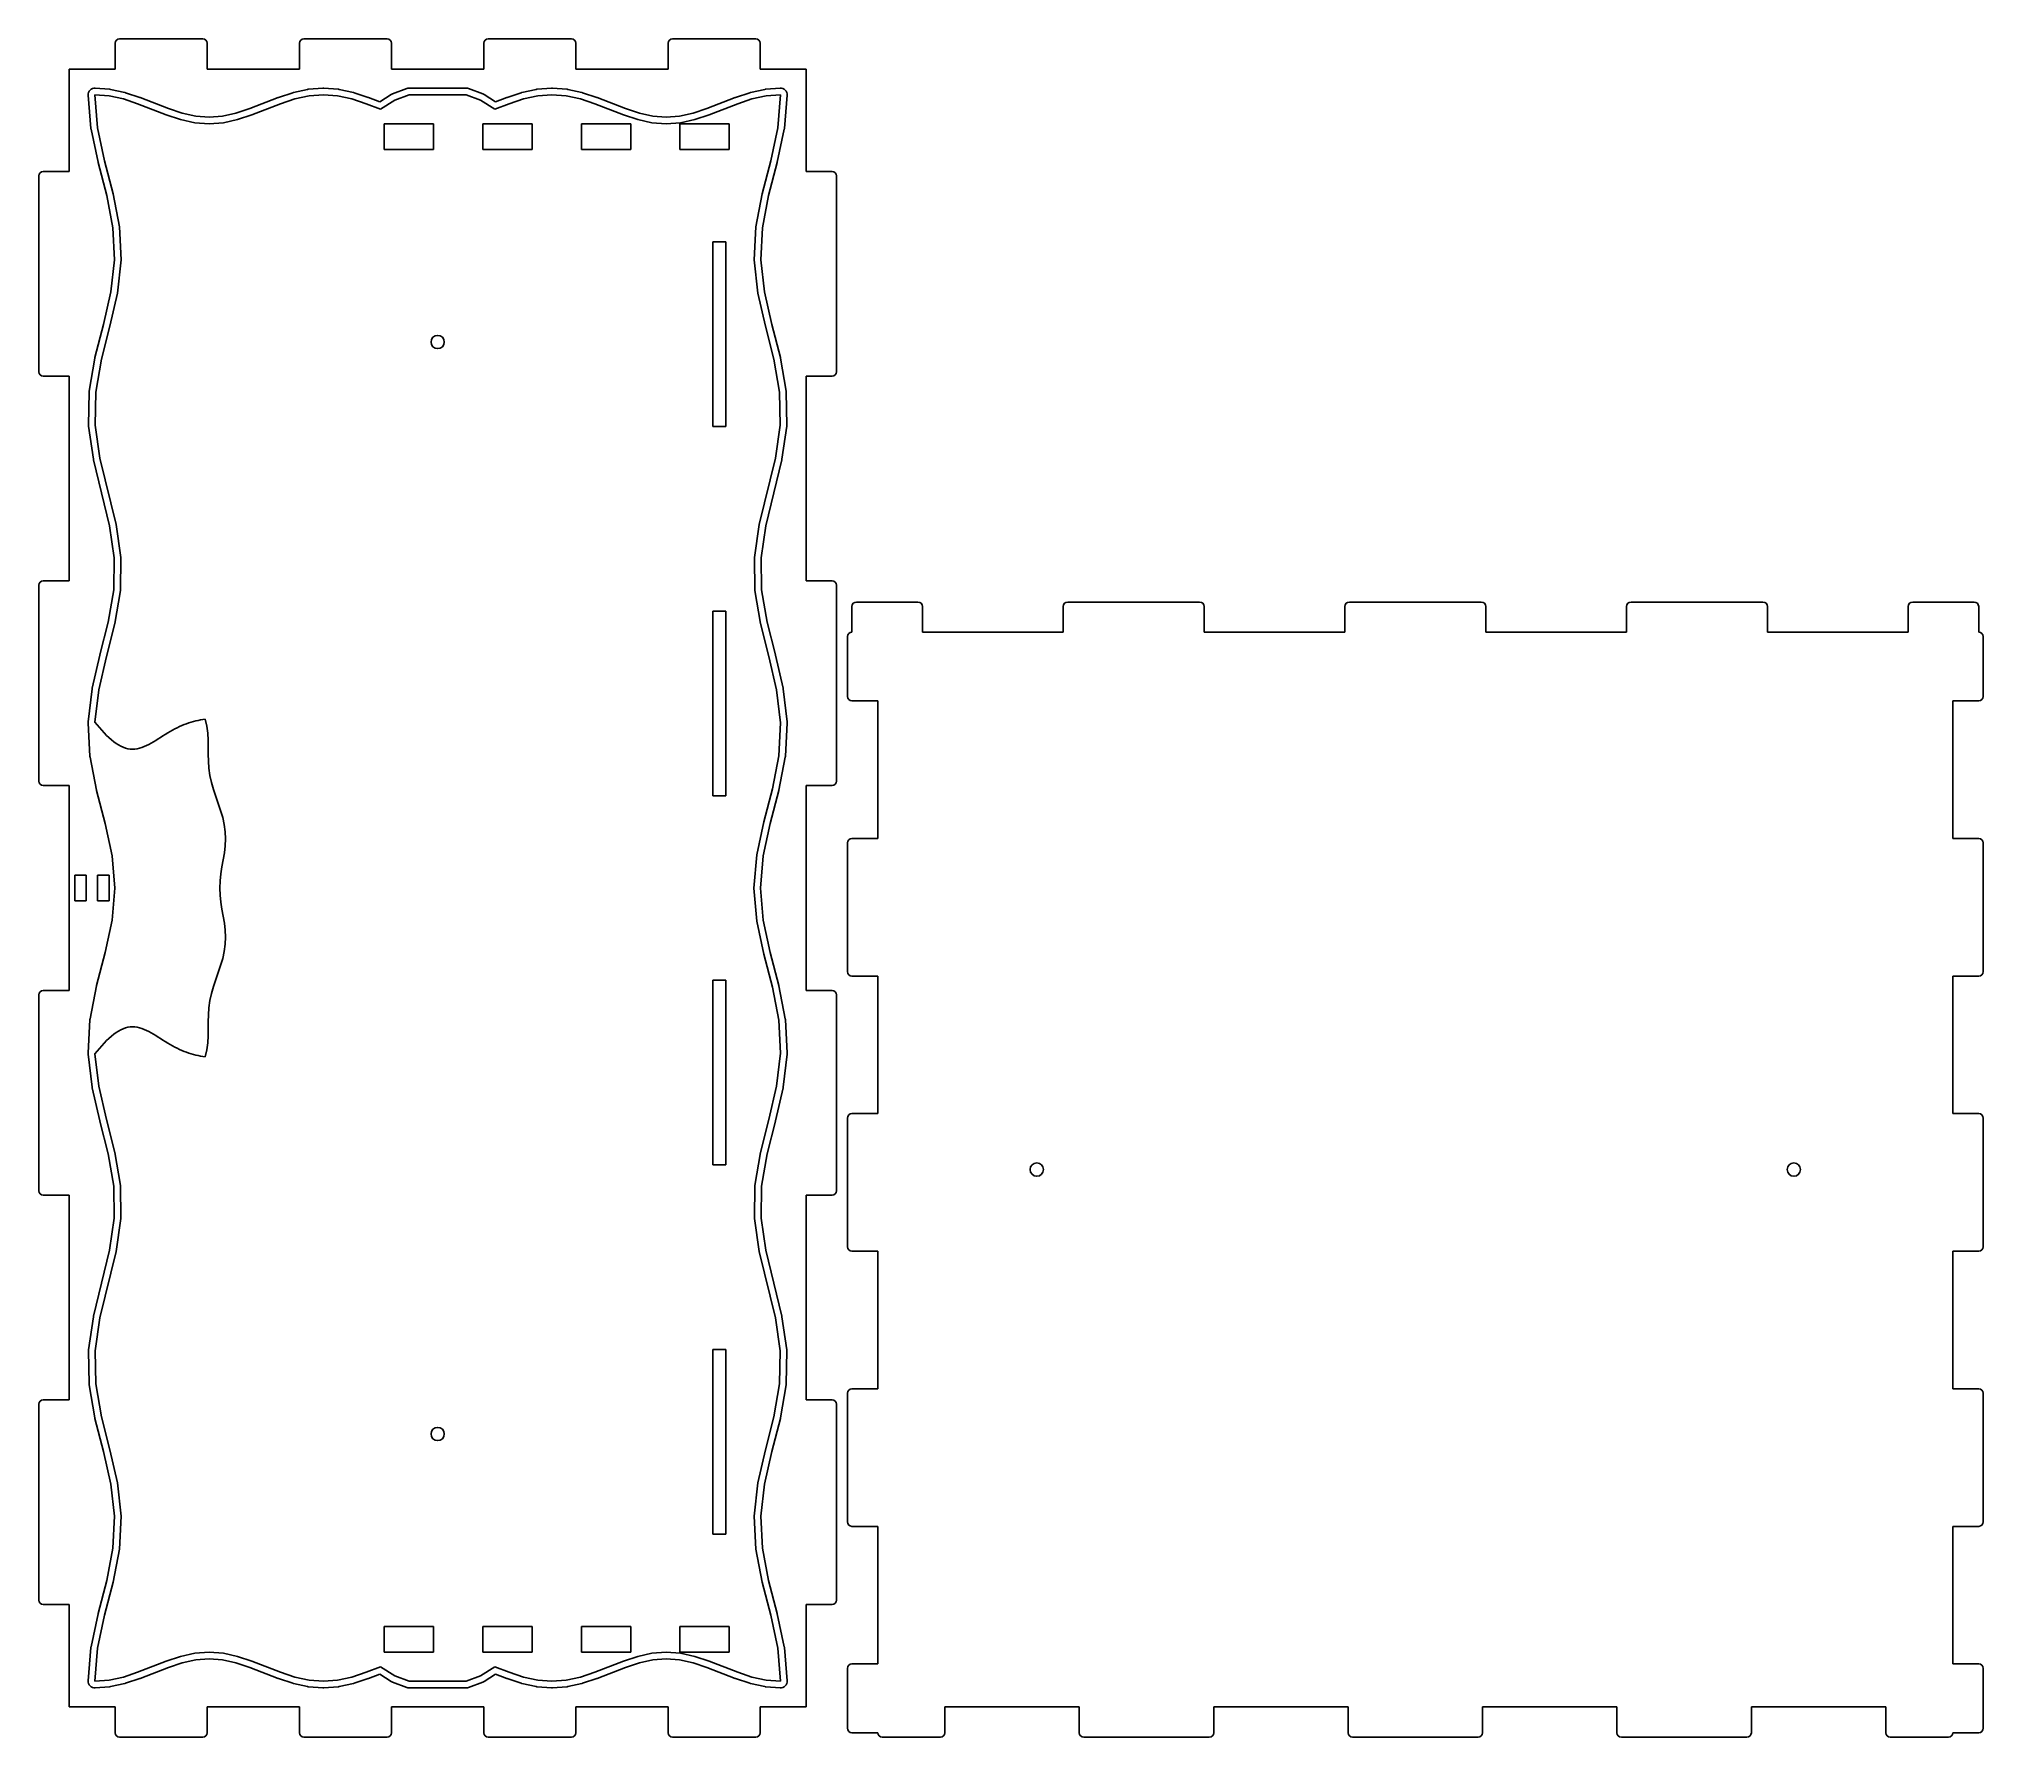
# Model space of a CAD drawing. Header units: millimetres. Extents: x 0 to 877, y 0 to 766.
import ezdxf

# ---------------------------------------------------------------- set-up
doc = ezdxf.new("R2010")
doc.units = ezdxf.units.MM
doc.layers.add('SheetCutProfiles', color=7, linetype='CONTINUOUS')

msp = doc.modelspace()

# ---------------------------------------------------------------- linework, layer by layer
at = {"layer": 'SheetCutProfiles'}
for p, q in [((34.38, 764), (34.38, 752.4)), ((36.38, 766), (73.92, 766)), ((75.92, 752.4), (75.92, 764)), ((117.47, 764), (117.47, 752.4)), ((119.47, 766), (157.03, 766)), ((159.03, 752.4), (159.03, 764)), ((200.57, 764), (200.57, 752.4)), ((202.57, 766), (240.12, 766)), ((242.12, 752.4), (242.12, 764)), ((283.68, 764), (283.68, 752.4)), ((285.68, 766), (323.23, 766)), ((325.23, 752.4), (325.23, 764)), ((13.6, 706.23), (13.6, 752.4)), ((13.6, 752.4), (34.38, 752.4)), ((75.92, 752.4), (117.47, 752.4)), ((159.03, 752.4), (200.57, 752.4)), ((242.12, 752.4), (283.68, 752.4)), ((325.23, 752.4), (346, 752.4)), ((346, 752.4), (346, 706.23)), ((23.45, 725.64), (22.21, 740.55)), ((26.44, 725.89), (25.2, 740.8)), ((25.2, 740.8), (31.64, 740.3)), ((25.43, 743.79), (31.87, 743.29)), ((31.64, 740.3), (38.08, 738.88)), ((32.29, 743.23), (38.73, 741.81)), ((38.08, 738.88), (44.52, 736.76)), ((39.02, 741.73), (45.46, 739.61)), ((57.41, 731.74), (44.52, 736.76)), ((45.61, 739.55), (58.42, 734.57)), ((95.04, 734.57), (107.85, 739.55)), ((108.94, 736.76), (96.06, 731.74)), ((108, 739.61), (114.44, 741.73)), ((108.94, 736.76), (115.38, 738.88)), ((114.74, 741.81), (121.18, 743.23)), ((115.38, 738.88), (121.83, 740.3)), ((121.59, 743.29), (128.04, 743.79)), ((121.83, 740.3), (128.27, 740.8)), ((128.27, 740.8), (134.71, 740.3)), ((128.5, 743.79), (134.94, 743.29)), ((134.71, 740.3), (141.15, 738.88)), ((135.35, 743.23), (141.8, 741.81)), ((141.15, 738.88), (147.59, 736.76)), ((142.09, 741.73), (148.53, 739.61)), ((147.59, 736.76), (154.03, 734.25)), ((148.68, 739.55), (153.71, 737.6)), ((153.71, 737.6), (158.87, 740.87)), ((154.03, 734.25), (160.47, 738.34)), ((159.4, 741.14), (165.85, 743.6)), ((160.47, 738.34), (166.92, 740.8)), ((166.92, 743.8), (173.36, 743.8)), ((166.92, 740.8), (173.36, 740.8)), ((173.36, 743.8), (186.24, 743.8)), ((186.24, 740.8), (173.36, 740.8)), ((186.24, 743.8), (192.68, 743.8)), ((186.24, 740.8), (192.68, 740.8)), ((192.68, 740.8), (199.12, 738.34)), ((193.75, 743.6), (200.2, 741.14)), ((199.12, 738.34), (205.57, 734.25)), ((200.73, 740.87), (205.89, 737.6)), ((205.57, 734.25), (212.01, 736.76)), ((205.89, 737.6), (210.92, 739.55)), ((211.07, 739.61), (217.51, 741.73)), ((212.01, 736.76), (218.45, 738.88)), ((217.8, 741.81), (224.25, 743.23)), ((218.45, 738.88), (224.89, 740.3)), ((224.66, 743.29), (231.1, 743.79)), ((224.89, 740.3), (231.33, 740.8)), ((231.33, 740.8), (237.78, 740.3)), ((231.56, 743.79), (238.01, 743.29)), ((237.78, 740.3), (244.22, 738.88)), ((238.42, 743.23), (244.86, 741.81)), ((244.22, 738.88), (250.66, 736.76)), ((245.16, 741.73), (251.6, 739.61)), ((263.54, 731.74), (250.66, 736.76)), ((251.75, 739.55), (264.56, 734.57)), ((301.18, 734.57), (313.99, 739.55)), ((315.07, 736.76), (302.19, 731.74)), ((314.14, 739.61), (320.58, 741.73)), ((315.07, 736.76), (321.52, 738.88)), ((320.87, 741.81), (327.31, 743.23)), ((321.52, 738.88), (327.96, 740.3)), ((327.73, 743.29), (334.17, 743.79)), ((327.96, 740.3), (334.4, 740.8)), ((334.4, 740.8), (333.16, 725.89)), ((337.39, 740.55), (336.15, 725.64)), ((57.41, 731.74), (63.85, 729.62)), ((58.42, 734.57), (64.64, 732.52)), ((63.85, 729.62), (70.29, 728.2)), ((64.64, 732.52), (70.73, 731.17)), ((70.29, 728.2), (76.73, 727.7)), ((70.73, 731.17), (76.73, 730.71)), ((76.73, 730.71), (82.73, 731.17)), ((76.73, 727.7), (83.17, 728.2)), ((82.73, 731.17), (88.82, 732.52)), ((83.17, 728.2), (89.62, 729.62)), ((88.82, 732.52), (95.04, 734.57)), ((89.62, 729.62), (96.06, 731.74)), ((155.71, 727.7), (177.94, 727.7)), ((155.71, 716.1), (155.71, 727.7)), ((177.94, 727.7), (177.94, 716.1)), ((200.16, 727.7), (222.39, 727.7)), ((200.16, 716.1), (200.16, 727.7)), ((222.39, 727.7), (222.39, 716.1)), ((244.61, 727.7), (266.84, 727.7)), ((244.61, 716.1), (244.61, 727.7)), ((263.54, 731.74), (269.98, 729.62)), ((264.56, 734.57), (270.78, 732.52)), ((266.84, 727.7), (266.84, 716.1)), ((269.98, 729.62), (276.43, 728.2)), ((270.78, 732.52), (276.87, 731.17)), ((276.43, 728.2), (282.87, 727.7)), ((276.87, 731.17), (282.87, 730.71)), ((282.87, 730.71), (288.87, 731.17)), ((282.87, 727.7), (289.31, 728.2)), ((288.87, 731.17), (294.96, 732.52)), ((289.06, 727.7), (311.29, 727.7)), ((289.06, 716.1), (289.06, 727.7)), ((289.31, 728.2), (295.75, 729.62)), ((294.96, 732.52), (301.18, 734.57)), ((295.75, 729.62), (302.19, 731.74)), ((311.29, 727.7), (311.29, 716.1)), ((26.71, 710.35), (23.51, 725.26)), ((29.65, 710.98), (26.44, 725.89)), ((333.16, 725.89), (329.95, 710.98)), ((336.09, 725.26), (332.89, 710.35)), ((30.57, 695.41), (26.74, 710.23)), ((33.5, 696.08), (29.65, 710.98)), ((177.94, 716.1), (155.71, 716.1)), ((222.39, 716.1), (200.16, 716.1)), ((266.84, 716.1), (244.61, 716.1)), ((311.29, 716.1), (289.06, 716.1)), ((329.95, 710.98), (326.1, 696.08)), ((332.86, 710.23), (329.03, 695.41)), ((0, 615.88), (0, 704.23)), ((13.6, 706.23), (2, 706.23)), ((357.6, 706.23), (346, 706.23)), ((359.6, 704.23), (359.6, 615.88)), ((33.41, 680.8), (30.57, 695.41)), ((36.4, 681.17), (33.5, 696.08)), ((326.1, 696.08), (323.2, 681.17)), ((329.03, 695.41), (326.19, 680.8)), ((34.14, 666.35), (33.41, 680.8)), ((37.15, 666.26), (36.4, 681.17)), ((323.2, 681.17), (322.45, 666.26)), ((326.19, 680.8), (325.46, 666.35)), ((32.48, 651.86), (34.14, 666.35)), ((35.44, 651.35), (37.15, 666.26)), ((303.9, 674.46), (309.7, 674.46)), ((303.9, 591.19), (303.9, 674.46)), ((309.7, 674.46), (309.7, 591.19)), ((322.45, 666.26), (324.16, 651.35)), ((325.46, 666.35), (327.12, 651.86)), ((29.07, 637.15), (32.48, 651.86)), ((31.98, 636.44), (35.44, 651.35)), ((324.16, 651.35), (327.62, 636.44)), ((327.12, 651.86), (330.53, 637.15)), ((25.29, 622.27), (29.07, 637.15)), ((28.2, 621.53), (31.98, 636.44)), ((327.62, 636.44), (331.4, 621.53)), ((330.53, 637.15), (334.31, 622.27)), ((2, 613.88), (13.6, 613.88)), ((13.6, 521.52), (13.6, 613.88)), ((22.7, 607.13), (25.24, 622.04)), ((25.66, 606.62), (28.2, 621.53)), ((331.4, 621.53), (333.94, 606.62)), ((334.36, 622.04), (336.9, 607.13)), ((346, 613.88), (357.6, 613.88)), ((346, 613.88), (346, 521.52)), ((22.4, 591.77), (22.66, 606.68)), ((25.4, 591.72), (25.66, 606.62)), ((333.94, 606.62), (334.2, 591.72)), ((336.94, 606.68), (337.2, 591.77)), ((24.58, 576.38), (22.43, 591.29)), ((27.55, 576.81), (25.4, 591.72)), ((309.7, 591.19), (303.9, 591.19)), ((334.2, 591.72), (332.05, 576.81)), ((337.17, 591.29), (335.02, 576.38)), ((31.9, 546.42), (24.63, 576.09)), ((27.55, 576.81), (34.85, 546.99)), ((324.75, 546.99), (332.05, 576.81)), ((334.97, 576.09), (327.7, 546.42)), ((33.99, 531.89), (31.9, 546.42)), ((37, 532.08), (34.85, 546.99)), ((324.75, 546.99), (322.6, 532.08)), ((327.7, 546.42), (325.61, 531.89)), ((33.75, 517.45), (33.99, 531.89)), ((36.74, 517.17), (37, 532.08)), ((322.6, 532.08), (322.86, 517.17)), ((325.61, 531.89), (325.85, 517.45)), ((0, 431.18), (0, 519.52)), ((13.6, 521.52), (2, 521.52)), ((31.26, 502.89), (33.75, 517.45)), ((325.85, 517.45), (328.34, 502.89)), ((357.6, 521.52), (346, 521.52)), ((359.6, 519.52), (359.6, 431.18)), ((34.2, 502.27), (36.74, 517.17)), ((322.86, 517.17), (325.4, 502.27)), ((366.6, 510), (366.6, 498.4)), ((396.35, 512), (368.6, 512)), ((398.35, 510), (398.35, 498.4)), ((461.85, 498.4), (461.85, 510)), ((523.35, 512), (463.85, 512)), ((525.35, 510), (525.35, 498.4)), ((588.85, 498.4), (588.85, 510)), ((650.35, 512), (590.85, 512)), ((652.35, 510), (652.35, 498.4)), ((715.85, 498.4), (715.85, 510)), ((777.35, 512), (717.85, 512)), ((779.35, 510), (779.35, 498.4)), ((842.85, 498.4), (842.85, 510)), ((872.6, 512), (844.85, 512)), ((874.6, 510), (874.6, 498.4)), ((27.51, 488.1), (31.26, 502.89)), ((30.42, 487.36), (34.2, 502.27)), ((303.9, 507.91), (309.7, 507.91)), ((303.9, 424.64), (303.9, 507.91)), ((309.7, 507.91), (309.7, 424.64)), ((325.4, 502.27), (329.18, 487.36)), ((328.34, 502.89), (332.09, 488.1)), ((364.6, 469.38), (364.6, 496.4)), ((398.35, 498.4), (461.85, 498.4)), ((525.35, 498.4), (588.85, 498.4)), ((652.35, 498.4), (715.85, 498.4)), ((779.35, 498.4), (842.85, 498.4)), ((876.6, 469.38), (876.6, 496.4)), ((24.04, 473.13), (27.49, 488.04)), ((26.96, 472.45), (30.42, 487.36)), ((329.18, 487.36), (332.64, 472.45)), ((332.11, 488.04), (335.56, 473.13)), ((22.27, 457.88), (23.98, 472.79)), ((25.29, 457.87), (26.96, 472.45)), ((332.64, 472.45), (334.35, 457.54)), ((335.62, 472.79), (337.33, 457.88)), ((378.2, 467.38), (366.6, 467.38)), ((378.2, 405.32), (378.2, 467.38)), ((863, 467.38), (863, 405.32)), ((874.6, 467.38), (863, 467.38)), ((23.01, 442.48), (22.26, 457.39)), ((25.29, 457.87), (26.32, 456.62)), ((26.32, 456.62), (27.38, 455.37)), ((63.36, 455.82), (64.42, 456.29)), ((64.42, 456.29), (65.47, 456.72)), ((65.47, 456.72), (66.53, 457.11)), ((66.53, 457.11), (67.59, 457.47)), ((67.59, 457.47), (68.65, 457.79)), ((68.65, 457.79), (69.71, 458.08)), ((69.71, 458.08), (70.77, 458.34)), ((70.77, 458.34), (71.83, 458.57)), ((71.83, 458.57), (72.88, 458.79)), ((72.88, 458.79), (73.94, 459)), ((73.94, 459), (75, 459.2)), ((75, 459.2), (75.69, 456.02)), ((75.69, 456.02), (76.1, 452.85)), ((334.35, 457.54), (333.6, 442.63)), ((337.34, 457.39), (336.59, 442.48)), ((27.38, 455.37), (28.43, 454.15)), ((28.43, 454.15), (29.49, 452.97)), ((29.49, 452.97), (30.55, 451.86)), ((30.55, 451.86), (31.61, 450.82)), ((31.61, 450.82), (32.67, 449.86)), ((32.67, 449.86), (33.73, 448.98)), ((33.73, 448.98), (34.78, 448.19)), ((34.78, 448.19), (35.84, 447.51)), ((35.84, 447.51), (36.9, 446.93)), ((47.48, 446.78), (48.54, 447.25)), ((48.54, 447.25), (49.6, 447.77)), ((49.6, 447.77), (50.66, 448.34)), ((50.66, 448.34), (51.72, 448.95)), ((51.72, 448.95), (52.77, 449.59)), ((52.77, 449.59), (53.83, 450.25)), ((53.83, 450.25), (54.89, 450.93)), ((54.89, 450.93), (55.95, 451.6)), ((55.95, 451.6), (57.01, 452.27)), ((57.01, 452.27), (58.07, 452.93)), ((58.07, 452.93), (59.12, 453.57)), ((59.12, 453.57), (60.18, 454.18)), ((60.18, 454.18), (61.24, 454.76)), ((61.24, 454.76), (62.3, 455.31)), ((62.3, 455.31), (63.36, 455.82)), ((76.1, 452.85), (76.28, 449.68)), ((76.28, 449.68), (76.33, 446.5)), ((25.96, 427.15), (23.06, 442.06)), ((36.9, 446.93), (37.96, 446.45)), ((37.96, 446.45), (39.02, 446.08)), ((39.02, 446.08), (40.08, 445.82)), ((40.08, 445.82), (41.13, 445.67)), ((41.13, 445.67), (42.19, 445.62)), ((42.19, 445.62), (43.25, 445.68)), ((43.25, 445.68), (44.31, 445.83)), ((44.31, 445.83), (45.37, 446.06)), ((45.37, 446.06), (46.42, 446.39)), ((46.42, 446.39), (47.48, 446.78)), ((76.33, 446.5), (76.33, 443.32)), ((76.33, 443.32), (76.41, 440.15)), ((76.41, 440.15), (76.64, 436.98)), ((333.6, 442.63), (330.7, 427.73)), ((336.54, 442.06), (333.64, 427.15)), ((76.64, 436.98), (77.09, 433.8)), ((77.09, 433.8), (77.77, 430.62)), ((77.77, 430.62), (78.67, 427.45)), ((2, 429.18), (13.6, 429.18)), ((13.6, 336.82), (13.6, 429.18)), ((29.83, 412.13), (26, 426.98)), ((78.67, 427.45), (79.72, 424.27)), ((79.72, 424.27), (80.84, 421.1)), ((80.84, 421.1), (81.93, 417.93)), ((309.7, 424.64), (303.9, 424.64)), ((330.7, 427.73), (326.85, 412.82)), ((333.6, 426.98), (329.77, 412.13)), ((346, 429.18), (357.6, 429.18)), ((346, 429.18), (346, 336.82)), ((32.99, 397.47), (29.83, 412.13)), ((81.93, 417.93), (82.88, 414.75)), ((82.88, 414.75), (83.6, 411.57)), ((326.85, 412.82), (323.64, 397.91)), ((329.77, 412.13), (326.61, 397.47)), ((83.6, 411.57), (84.03, 408.4)), ((84.16, 405.23), (84, 402.05)), ((84.03, 408.4), (84.16, 405.23)), ((364.6, 345.27), (364.6, 403.32)), ((366.6, 405.32), (378.2, 405.32)), ((863, 405.32), (874.6, 405.32)), ((876.6, 345.27), (876.6, 403.32)), ((34.19, 383), (32.99, 397.47)), ((83.1, 395.7), (82.54, 392.52)), ((83.62, 398.88), (83.1, 395.7)), ((84, 402.05), (83.62, 398.88)), ((323.64, 397.91), (322.4, 383)), ((326.61, 397.47), (325.41, 383)), ((16.18, 388.8), (21.32, 388.8)), ((16.18, 377.2), (16.18, 388.8)), ((21.32, 388.8), (21.32, 377.2)), ((26.48, 388.8), (31.62, 388.8)), ((26.48, 377.2), (26.48, 388.8)), ((31.62, 388.8), (31.62, 377.2)), ((81.72, 386.18), (81.6, 383)), ((82.05, 389.35), (81.72, 386.18)), ((82.54, 392.52), (82.05, 389.35)), ((21.32, 377.2), (16.18, 377.2)), ((31.62, 377.2), (26.48, 377.2)), ((32.99, 368.53), (34.19, 383)), ((81.6, 383), (81.72, 379.82)), ((81.72, 379.82), (82.05, 376.65)), ((322.4, 383), (323.64, 368.09)), ((325.41, 383), (326.61, 368.53)), ((29.83, 353.87), (32.99, 368.53)), ((82.05, 376.65), (82.54, 373.48)), ((82.54, 373.48), (83.1, 370.3)), ((83.1, 370.3), (83.62, 367.12)), ((326.61, 368.53), (329.77, 353.87)), ((83.62, 367.12), (84, 363.95)), ((84, 363.95), (84.16, 360.77)), ((84.16, 360.77), (84.03, 357.6)), ((323.64, 368.09), (326.85, 353.18)), ((26, 339.02), (29.83, 353.87)), ((82.88, 351.25), (81.93, 348.07)), ((83.6, 354.43), (82.88, 351.25)), ((84.03, 357.6), (83.6, 354.43)), ((326.85, 353.18), (330.7, 338.27)), ((329.77, 353.87), (333.6, 339.02)), ((80.84, 344.9), (79.72, 341.73)), ((81.93, 348.07), (80.84, 344.9)), ((378.2, 343.27), (366.6, 343.27)), ((378.2, 281.23), (378.2, 343.27)), ((863, 343.27), (863, 281.23)), ((874.6, 343.27), (863, 343.27)), ((0, 246.47), (0, 334.82)), ((13.6, 336.82), (2, 336.82)), ((23.06, 323.94), (25.96, 338.85)), ((77.77, 335.38), (77.09, 332.2)), ((78.67, 338.55), (77.77, 335.38)), ((79.72, 341.73), (78.67, 338.55)), ((303.9, 341.36), (309.7, 341.36)), ((303.9, 258.09), (303.9, 341.36)), ((309.7, 341.36), (309.7, 258.09)), ((330.7, 338.27), (333.6, 323.37)), ((333.64, 338.85), (336.54, 323.94)), ((357.6, 336.82), (346, 336.82)), ((359.6, 334.82), (359.6, 246.47)), ((76.41, 325.85), (76.33, 322.68)), ((76.64, 329.02), (76.41, 325.85)), ((77.09, 332.2), (76.64, 329.02)), ((22.26, 308.61), (23.01, 323.52)), ((32.67, 316.14), (31.61, 315.18)), ((33.73, 317.02), (32.67, 316.14)), ((34.78, 317.81), (33.73, 317.02)), ((35.84, 318.49), (34.78, 317.81)), ((36.9, 319.07), (35.84, 318.49)), ((37.96, 319.55), (36.9, 319.07)), ((39.02, 319.92), (37.96, 319.55)), ((40.08, 320.18), (39.02, 319.92)), ((41.13, 320.33), (40.08, 320.18)), ((42.19, 320.38), (41.13, 320.33)), ((43.25, 320.32), (42.19, 320.38)), ((44.31, 320.17), (43.25, 320.32)), ((45.37, 319.94), (44.31, 320.17)), ((46.42, 319.61), (45.37, 319.94)), ((47.48, 319.22), (46.42, 319.61)), ((48.54, 318.75), (47.48, 319.22)), ((49.6, 318.23), (48.54, 318.75)), ((50.66, 317.66), (49.6, 318.23)), ((51.72, 317.05), (50.66, 317.66)), ((52.77, 316.41), (51.72, 317.05)), ((53.83, 315.75), (52.77, 316.41)), ((54.89, 315.07), (53.83, 315.75)), ((76.28, 316.32), (76.1, 313.15)), ((76.33, 319.5), (76.28, 316.32)), ((76.33, 322.68), (76.33, 319.5)), ((333.6, 323.37), (334.35, 308.46)), ((336.59, 323.52), (337.34, 308.61)), ((23.98, 293.21), (22.27, 308.12)), ((26.32, 309.38), (25.29, 308.13)), ((26.96, 293.55), (25.29, 308.13)), ((27.38, 310.63), (26.32, 309.38)), ((28.43, 311.85), (27.38, 310.63)), ((29.49, 313.03), (28.43, 311.85)), ((30.55, 314.14), (29.49, 313.03)), ((31.61, 315.18), (30.55, 314.14)), ((55.95, 314.4), (54.89, 315.07)), ((57.01, 313.73), (55.95, 314.4)), ((58.07, 313.07), (57.01, 313.73)), ((59.12, 312.43), (58.07, 313.07)), ((60.18, 311.82), (59.12, 312.43)), ((61.24, 311.24), (60.18, 311.82)), ((62.3, 310.69), (61.24, 311.24)), ((63.36, 310.18), (62.3, 310.69)), ((64.42, 309.71), (63.36, 310.18)), ((65.47, 309.28), (64.42, 309.71)), ((66.53, 308.89), (65.47, 309.28)), ((67.59, 308.53), (66.53, 308.89)), ((68.65, 308.21), (67.59, 308.53)), ((69.71, 307.92), (68.65, 308.21)), ((70.77, 307.66), (69.71, 307.92)), ((71.83, 307.43), (70.77, 307.66)), ((72.88, 307.21), (71.83, 307.43)), ((73.94, 307), (72.88, 307.21)), ((75, 306.8), (73.94, 307)), ((75.69, 309.98), (75, 306.8)), ((76.1, 313.15), (75.69, 309.98)), ((334.35, 308.46), (332.64, 293.55)), ((337.33, 308.12), (335.62, 293.21)), ((27.49, 277.96), (24.04, 292.87)), ((30.42, 278.64), (26.96, 293.55)), ((332.64, 293.55), (329.18, 278.64)), ((335.56, 292.87), (332.11, 277.96)), ((366.6, 281.23), (378.2, 281.23)), ((863, 281.23), (874.6, 281.23)), ((31.26, 263.11), (27.51, 277.9)), ((34.2, 263.73), (30.42, 278.64)), ((329.18, 278.64), (325.4, 263.73)), ((332.09, 277.9), (328.34, 263.11)), ((364.6, 221.18), (364.6, 279.23)), ((876.6, 221.18), (876.6, 279.23)), ((33.75, 248.55), (31.26, 263.11)), ((36.74, 248.82), (34.2, 263.73)), ((325.4, 263.73), (322.86, 248.82)), ((328.34, 263.11), (325.85, 248.55)), ((309.7, 258.09), (303.9, 258.09)), ((33.99, 234.11), (33.75, 248.55)), ((37, 233.92), (36.74, 248.82)), ((322.86, 248.82), (322.6, 233.92)), ((325.85, 248.55), (325.61, 234.11)), ((2, 244.47), (13.6, 244.47)), ((13.6, 152.12), (13.6, 244.47)), ((346, 244.47), (357.6, 244.47)), ((346, 244.47), (346, 152.12)), ((31.9, 219.58), (33.99, 234.11)), ((34.85, 219.01), (37, 233.92)), ((322.6, 233.92), (324.75, 219.01)), ((325.61, 234.11), (327.7, 219.58)), ((24.63, 189.91), (31.9, 219.58)), ((327.7, 219.58), (334.97, 189.91)), ((378.2, 219.18), (366.6, 219.18)), ((378.2, 157.12), (378.2, 219.18)), ((863, 219.18), (863, 157.12)), ((874.6, 219.18), (863, 219.18)), ((34.85, 219.01), (27.55, 189.19)), ((332.05, 189.19), (324.75, 219.01)), ((22.43, 174.71), (24.58, 189.62)), ((25.4, 174.28), (27.55, 189.19)), ((332.05, 189.19), (334.2, 174.28)), ((335.02, 189.62), (337.17, 174.71)), ((22.66, 159.32), (22.4, 174.23)), ((25.66, 159.38), (25.4, 174.28)), ((303.9, 174.81), (309.7, 174.81)), ((303.9, 91.54), (303.9, 174.81)), ((309.7, 174.81), (309.7, 91.54)), ((334.2, 174.28), (333.94, 159.38)), ((337.2, 174.23), (336.94, 159.32)), ((25.24, 143.96), (22.7, 158.87)), ((28.2, 144.47), (25.66, 159.38)), ((333.94, 159.38), (331.4, 144.47)), ((336.9, 158.87), (334.36, 143.96)), ((0, 61.77), (0, 150.12)), ((13.6, 152.12), (2, 152.12)), ((357.6, 152.12), (346, 152.12)), ((359.6, 150.12), (359.6, 61.77)), ((364.6, 97.08), (364.6, 155.12)), ((366.6, 157.12), (378.2, 157.12)), ((863, 157.12), (874.6, 157.12)), ((876.6, 97.08), (876.6, 155.12)), ((29.07, 128.85), (25.29, 143.73)), ((31.98, 129.56), (28.2, 144.47)), ((331.4, 144.47), (327.62, 129.56)), ((334.31, 143.73), (330.53, 128.85)), ((32.48, 114.14), (29.07, 128.85)), ((35.44, 114.65), (31.98, 129.56)), ((327.62, 129.56), (324.16, 114.65)), ((330.53, 128.85), (327.12, 114.14)), ((34.14, 99.65), (32.48, 114.14)), ((37.15, 99.74), (35.44, 114.65)), ((324.16, 114.65), (322.45, 99.74)), ((327.12, 114.14), (325.46, 99.65)), ((33.41, 85.2), (34.14, 99.65)), ((36.4, 84.83), (37.15, 99.74)), ((322.45, 99.74), (323.2, 84.83)), ((325.46, 99.65), (326.19, 85.2)), ((309.7, 91.54), (303.9, 91.54)), ((378.2, 95.08), (366.6, 95.08)), ((378.2, 33.02), (378.2, 95.08)), ((863, 95.08), (863, 33.02)), ((874.6, 95.08), (863, 95.08)), ((30.57, 70.59), (33.41, 85.2)), ((33.5, 69.92), (36.4, 84.83)), ((323.2, 84.83), (326.1, 69.92)), ((326.19, 85.2), (329.03, 70.59)), ((26.74, 55.77), (30.57, 70.59)), ((329.03, 70.59), (332.86, 55.77)), ((29.65, 55.02), (33.5, 69.92)), ((326.1, 69.92), (329.95, 55.02)), ((2, 59.77), (13.6, 59.77)), ((13.6, 13.6), (13.6, 59.77)), ((23.51, 40.74), (26.71, 55.65)), ((26.44, 40.11), (29.65, 55.02)), ((329.95, 55.02), (333.16, 40.11)), ((332.89, 55.65), (336.09, 40.74)), ((346, 59.77), (357.6, 59.77)), ((346, 59.77), (346, 13.6)), ((155.71, 49.9), (177.94, 49.9)), ((155.71, 38.3), (155.71, 49.9)), ((177.94, 49.9), (177.94, 38.3)), ((200.16, 49.9), (222.39, 49.9)), ((200.16, 38.3), (200.16, 49.9)), ((222.39, 49.9), (222.39, 38.3)), ((244.61, 49.9), (266.84, 49.9)), ((244.61, 38.3), (244.61, 49.9)), ((266.84, 49.9), (266.84, 38.3)), ((289.06, 49.9), (311.29, 49.9)), ((289.06, 38.3), (289.06, 49.9)), ((311.29, 49.9), (311.29, 38.3)), ((22.21, 25.45), (23.45, 40.36)), ((25.2, 25.2), (26.44, 40.11)), ((63.85, 36.38), (57.41, 34.26)), ((70.29, 37.8), (63.85, 36.38)), ((76.73, 38.3), (70.29, 37.8)), ((76.73, 35.29), (70.73, 34.83)), ((83.17, 37.8), (76.73, 38.3)), ((82.73, 34.83), (76.73, 35.29)), ((89.62, 36.38), (83.17, 37.8)), ((96.06, 34.26), (89.62, 36.38)), ((177.94, 38.3), (155.71, 38.3)), ((222.39, 38.3), (200.16, 38.3)), ((266.84, 38.3), (244.61, 38.3)), ((269.98, 36.38), (263.54, 34.26)), ((276.43, 37.8), (269.98, 36.38)), ((282.87, 38.3), (276.43, 37.8)), ((282.87, 35.29), (276.87, 34.83)), ((289.31, 37.8), (282.87, 38.3)), ((288.87, 34.83), (282.87, 35.29)), ((311.29, 38.3), (289.06, 38.3)), ((295.75, 36.38), (289.31, 37.8)), ((302.19, 34.26), (295.75, 36.38)), ((333.16, 40.11), (334.4, 25.2)), ((336.15, 40.36), (337.39, 25.45)), ((38.08, 27.12), (31.64, 25.7)), ((44.52, 29.24), (38.08, 27.12)), ((45.46, 26.39), (39.02, 24.27)), ((44.52, 29.24), (57.41, 34.26)), ((58.42, 31.43), (45.61, 26.45)), ((64.64, 33.48), (58.42, 31.43)), ((70.73, 34.83), (64.64, 33.48)), ((88.82, 33.48), (82.73, 34.83)), ((95.04, 31.43), (88.82, 33.48)), ((107.85, 26.45), (95.04, 31.43)), ((96.06, 34.26), (108.94, 29.24)), ((114.44, 24.27), (108, 26.39)), ((115.38, 27.12), (108.94, 29.24)), ((121.83, 25.7), (115.38, 27.12)), ((141.15, 27.12), (134.71, 25.7)), ((147.59, 29.24), (141.15, 27.12)), ((148.53, 26.39), (142.09, 24.27)), ((154.03, 31.75), (147.59, 29.24)), ((153.71, 28.4), (148.68, 26.45)), ((158.87, 25.13), (153.71, 28.4)), ((160.47, 27.66), (154.03, 31.75)), ((166.92, 25.2), (160.47, 27.66)), ((199.12, 27.66), (192.68, 25.2)), ((205.57, 31.75), (199.12, 27.66)), ((205.89, 28.4), (200.73, 25.13)), ((212.01, 29.24), (205.57, 31.75)), ((210.92, 26.45), (205.89, 28.4)), ((217.51, 24.27), (211.07, 26.39)), ((218.45, 27.12), (212.01, 29.24)), ((224.89, 25.7), (218.45, 27.12)), ((244.22, 27.12), (237.78, 25.7)), ((250.66, 29.24), (244.22, 27.12)), ((251.6, 26.39), (245.16, 24.27)), ((250.66, 29.24), (263.54, 34.26)), ((264.56, 31.43), (251.75, 26.45)), ((270.78, 33.48), (264.56, 31.43)), ((276.87, 34.83), (270.78, 33.48)), ((294.96, 33.48), (288.87, 34.83)), ((301.18, 31.43), (294.96, 33.48)), ((313.99, 26.45), (301.18, 31.43)), ((302.19, 34.26), (315.07, 29.24)), ((320.58, 24.27), (314.14, 26.39)), ((321.52, 27.12), (315.07, 29.24)), ((327.96, 25.7), (321.52, 27.12)), ((364.6, 4), (364.6, 31.02)), ((366.6, 33.02), (378.2, 33.02)), ((863, 33.02), (874.6, 33.02)), ((876.6, 4), (876.6, 31.02)), ((31.64, 25.7), (25.2, 25.2)), ((31.87, 22.71), (25.43, 22.21)), ((38.73, 24.19), (32.29, 22.77)), ((121.18, 22.77), (114.74, 24.19)), ((128.04, 22.21), (121.59, 22.71)), ((128.27, 25.2), (121.83, 25.7)), ((134.71, 25.7), (128.27, 25.2)), ((134.94, 22.71), (128.5, 22.21)), ((141.8, 24.19), (135.35, 22.77)), ((165.85, 22.4), (159.4, 24.86)), ((173.36, 25.2), (166.92, 25.2)), ((173.36, 22.2), (166.92, 22.2)), ((173.36, 25.2), (186.24, 25.2)), ((186.24, 22.2), (173.36, 22.2)), ((192.68, 25.2), (186.24, 25.2)), ((192.68, 22.2), (186.24, 22.2)), ((200.2, 24.86), (193.75, 22.4)), ((224.25, 22.77), (217.8, 24.19)), ((231.1, 22.21), (224.66, 22.71)), ((231.33, 25.2), (224.89, 25.7)), ((237.78, 25.7), (231.33, 25.2)), ((238.01, 22.71), (231.56, 22.21)), ((244.86, 24.19), (238.42, 22.77)), ((327.31, 22.77), (320.87, 24.19)), ((334.17, 22.21), (327.73, 22.71)), ((334.4, 25.2), (327.96, 25.7)), ((34.38, 13.6), (13.6, 13.6)), ((34.38, 13.6), (34.38, 2)), ((117.47, 13.6), (75.92, 13.6)), ((75.92, 2), (75.92, 13.6)), ((117.47, 13.6), (117.47, 2)), ((200.57, 13.6), (159.03, 13.6)), ((159.03, 2), (159.03, 13.6)), ((200.57, 13.6), (200.57, 2)), ((283.68, 13.6), (242.12, 13.6)), ((242.12, 2), (242.12, 13.6)), ((283.68, 13.6), (283.68, 2)), ((346, 13.6), (325.23, 13.6)), ((325.23, 2), (325.23, 13.6)), ((408.5, 13.6), (408.5, 2)), ((469.1, 13.6), (408.5, 13.6)), ((469.1, 2), (469.1, 13.6)), ((529.7, 13.6), (529.7, 2)), ((590.3, 13.6), (529.7, 13.6)), ((590.3, 2), (590.3, 13.6)), ((650.9, 13.6), (650.9, 2)), ((711.5, 13.6), (650.9, 13.6)), ((711.5, 2), (711.5, 13.6)), ((772.1, 13.6), (772.1, 2)), ((832.7, 13.6), (772.1, 13.6)), ((832.7, 2), (832.7, 13.6)), ((73.92, 0), (36.38, 0)), ((157.03, 0), (119.47, 0)), ((240.12, 0), (202.57, 0)), ((323.23, 0), (285.68, 0)), ((366.6, 2), (378.2, 2)), ((380.2, 0), (406.5, 0)), ((471.1, 0), (527.7, 0)), ((592.3, 0), (648.9, 0)), ((713.5, 0), (770.1, 0)), ((834.7, 0), (861, 0)), ((863, 2), (874.6, 2))]:
    msp.add_line(p, q, dxfattribs=at)
for centre in [(179.8, 629.27), (449.93, 256), (791.27, 256), (179.8, 136.73)]:
    msp.add_circle(centre, 3, dxfattribs=at)
for centre, radius, start, end in [((36.38, 764), 2, 90, 180), ((73.92, 764), 2, 0, 90), ((119.47, 764), 2, 90, 180), ((157.03, 764), 2, 0, 90), ((202.57, 764), 2, 90, 180), ((240.12, 764), 2, 0, 90), ((285.68, 764), 2, 90, 180), ((323.23, 764), 2, 0, 90), ((25.2, 740.8), 3, 85.57409, -175.24583), ((31.64, 740.3), 3, 77.56972, 85.57409), ((38.08, 738.88), 3, 71.74334, 77.56972), ((44.52, 736.76), 3, 68.73803, 71.74334), ((108.94, 736.76), 3, 108.25666, 111.26197), ((115.38, 738.88), 3, 102.43028, 108.25666), ((121.83, 740.3), 3, 94.42591, 102.43028), ((128.27, 740.8), 3, 85.57409, 94.42591), ((134.71, 740.3), 3, 77.56972, 85.57409), ((141.15, 738.88), 3, 71.74334, 77.56972), ((147.59, 736.76), 3, 68.73803, 71.74334), ((160.47, 738.34), 3, 110.91812, 122.38412), ((166.92, 740.8), 3, 90.02073, 110.91812), ((192.68, 740.8), 3, 69.08188, 89.97927), ((199.12, 738.34), 3, 57.61588, 69.08188), ((212.01, 736.76), 3, 108.25666, 111.26197), ((218.45, 738.88), 3, 102.43028, 108.25666), ((224.89, 740.3), 3, 94.42591, 102.43028), ((231.33, 740.8), 3, 85.57409, 94.42591), ((237.78, 740.3), 3, 77.56972, 85.57409), ((244.22, 738.88), 3, 71.74334, 77.56972), ((250.66, 736.76), 3, 68.73803, 71.74334), ((315.07, 736.76), 3, 108.25666, 111.26197), ((321.52, 738.88), 3, 102.43028, 108.25666), ((327.96, 740.3), 3, 94.42591, 102.43028), ((334.4, 740.8), 3, -4.75417, 94.42591), ((26.44, 725.89), 3, -175.24583, -167.85909), ((333.16, 725.89), 3, -12.14091, -4.75417), ((29.65, 710.98), 3, -167.85909, -165.52357), ((329.95, 710.98), 3, -14.47643, -12.14091), ((2, 704.23), 2, 90, 180), ((357.6, 704.23), 2, 0, 90), ((2, 615.88), 2, 180, -90), ((28.2, 621.53), 3, 165.76111, 170.31886), ((331.4, 621.53), 3, 9.68114, 14.23889), ((357.6, 615.88), 2, -90, 0), ((25.66, 606.62), 3, 170.31886, 179.03054), ((333.94, 606.62), 3, 0.96946, 9.68114), ((25.4, 591.72), 3, 179.03054, -171.8201), ((334.2, 591.72), 3, -8.1799, 0.96946), ((27.55, 576.81), 3, -171.8201, -166.2336), ((332.05, 576.81), 3, -13.7664, -8.1799), ((2, 519.52), 2, 90, 180), ((357.6, 519.52), 2, 0, 90), ((368.6, 510), 2, 90, 180), ((396.35, 510), 2, 0, 90), ((463.85, 510), 2, 90, 180), ((523.35, 510), 2, 0, 90), ((590.85, 510), 2, 90, 180), ((650.35, 510), 2, 0, 90), ((717.85, 510), 2, 90, 180), ((777.35, 510), 2, 0, 90), ((844.85, 510), 2, 90, 180), ((872.6, 510), 2, 0, 90), ((366.6, 496.4), 2, 90, 180), ((874.6, 496.4), 2, 0, 90), ((30.42, 487.36), 3, 165.76111, 166.93571), ((329.18, 487.36), 3, 13.06429, 14.23889), ((26.96, 472.45), 3, 166.93571, 173.47178), ((332.64, 472.45), 3, 6.52822, 13.06429), ((366.6, 469.38), 2, 180, -90), ((874.6, 469.38), 2, -90, 0), ((25.25, 457.54), 3, 173.47178, -177.11038), ((334.35, 457.54), 3, -2.88962, 6.52822), ((26, 442.63), 3, -177.11038, -168.99198), ((333.6, 442.63), 3, -11.00802, -2.88962), ((2, 431.18), 2, 180, -90), ((357.6, 431.18), 2, -90, 0), ((28.9, 427.73), 3, -168.99198, -165.52357), ((330.7, 427.73), 3, -14.47643, -11.00802), ((366.6, 403.32), 2, 90, 180), ((874.6, 403.32), 2, 0, 90), ((366.6, 345.27), 2, 180, -90), ((874.6, 345.27), 2, -90, 0), ((2, 334.82), 2, 90, 180), ((28.9, 338.27), 3, 165.52357, 168.99198), ((330.7, 338.27), 3, 11.00802, 14.47643), ((357.6, 334.82), 2, 0, 90), ((26, 323.37), 3, 168.99198, 177.11038), ((333.6, 323.37), 3, 2.88962, 11.00802), ((25.25, 308.46), 3, 177.11038, -173.47178), ((334.35, 308.46), 3, -6.52822, 2.88962), ((26.96, 293.55), 3, -173.47178, -166.93571), ((332.64, 293.55), 3, -13.06429, -6.52822), ((366.6, 279.23), 2, 90, 180), ((874.6, 279.23), 2, 0, 90), ((30.42, 278.64), 3, -166.93571, -165.76111), ((329.18, 278.64), 3, -14.23889, -13.06429), ((2, 246.47), 2, 180, -90), ((357.6, 246.47), 2, -90, 0), ((366.6, 221.18), 2, 180, -90), ((874.6, 221.18), 2, -90, 0), ((27.55, 189.19), 3, 166.2336, 171.8201), ((332.05, 189.19), 3, 8.1799, 13.7664), ((25.4, 174.28), 3, 171.8201, -179.03054), ((334.2, 174.28), 3, -0.96946, 8.1799), ((25.66, 159.38), 3, -179.03054, -170.31886), ((333.94, 159.38), 3, -9.68114, -0.96946), ((2, 150.12), 2, 90, 180), ((357.6, 150.12), 2, 0, 90), ((366.6, 155.12), 2, 90, 180), ((874.6, 155.12), 2, 0, 90), ((28.2, 144.47), 3, -170.31886, -165.76111), ((331.4, 144.47), 3, -14.23889, -9.68114), ((366.6, 97.08), 2, 180, -90), ((874.6, 97.08), 2, -90, 0), ((2, 61.77), 2, 180, -90), ((357.6, 61.77), 2, -90, 0), ((29.65, 55.02), 3, 165.52357, 167.85909), ((329.95, 55.02), 3, 12.14091, 14.47643), ((26.44, 40.11), 3, 167.85909, 175.24583), ((333.16, 40.11), 3, 4.75417, 12.14091), ((44.52, 29.24), 3, -71.74334, -68.73803), ((108.94, 29.24), 3, -111.26197, -108.25666), ((147.59, 29.24), 3, -71.74334, -68.73803), ((212.01, 29.24), 3, -111.26197, -108.25666), ((250.66, 29.24), 3, -71.74334, -68.73803), ((315.07, 29.24), 3, -111.26197, -108.25666), ((366.6, 31.02), 2, 90, 180), ((874.6, 31.02), 2, 0, 90), ((25.2, 25.2), 3, 175.24583, -85.57409), ((31.64, 25.7), 3, -85.57409, -77.56972), ((38.08, 27.12), 3, -77.56972, -71.74334), ((115.38, 27.12), 3, -108.25666, -102.43028), ((121.83, 25.7), 3, -102.43028, -94.42591), ((128.27, 25.2), 3, -94.42591, -85.57409), ((134.71, 25.7), 3, -85.57409, -77.56972), ((141.15, 27.12), 3, -77.56972, -71.74334), ((160.47, 27.66), 3, -122.38412, -110.91812), ((166.92, 25.2), 3, -110.91812, -90.02073), ((192.68, 25.2), 3, -89.97927, -69.08188), ((199.12, 27.66), 3, -69.08188, -57.61588), ((218.45, 27.12), 3, -108.25666, -102.43028), ((224.89, 25.7), 3, -102.43028, -94.42591), ((231.33, 25.2), 3, -94.42591, -85.57409), ((237.78, 25.7), 3, -85.57409, -77.56972), ((244.22, 27.12), 3, -77.56972, -71.74334), ((321.52, 27.12), 3, -108.25666, -102.43028), ((327.96, 25.7), 3, -102.43028, -94.42591), ((334.4, 25.2), 3, -94.42591, 4.75417), ((36.38, 2), 2, 180, -90), ((73.92, 2), 2, -90, 0), ((119.47, 2), 2, 180, -90), ((157.03, 2), 2, -90, 0), ((202.57, 2), 2, 180, -90), ((240.12, 2), 2, -90, 0), ((285.68, 2), 2, 180, -90), ((323.23, 2), 2, -90, 0), ((366.6, 4), 2, 180, -90), ((380.2, 2), 2, 180, -90), ((406.5, 2), 2, -90, 0), ((471.1, 2), 2, 180, -90), ((527.7, 2), 2, -90, 0), ((592.3, 2), 2, 180, -90), ((648.9, 2), 2, -90, 0), ((713.5, 2), 2, 180, -90), ((770.1, 2), 2, -90, 0), ((834.7, 2), 2, 180, -90), ((861, 2), 2, -90, 0), ((874.6, 4), 2, -90, 0)]:
    msp.add_arc(centre, radius, start, end, dxfattribs=at)

doc.saveas('drawing.dxf')
